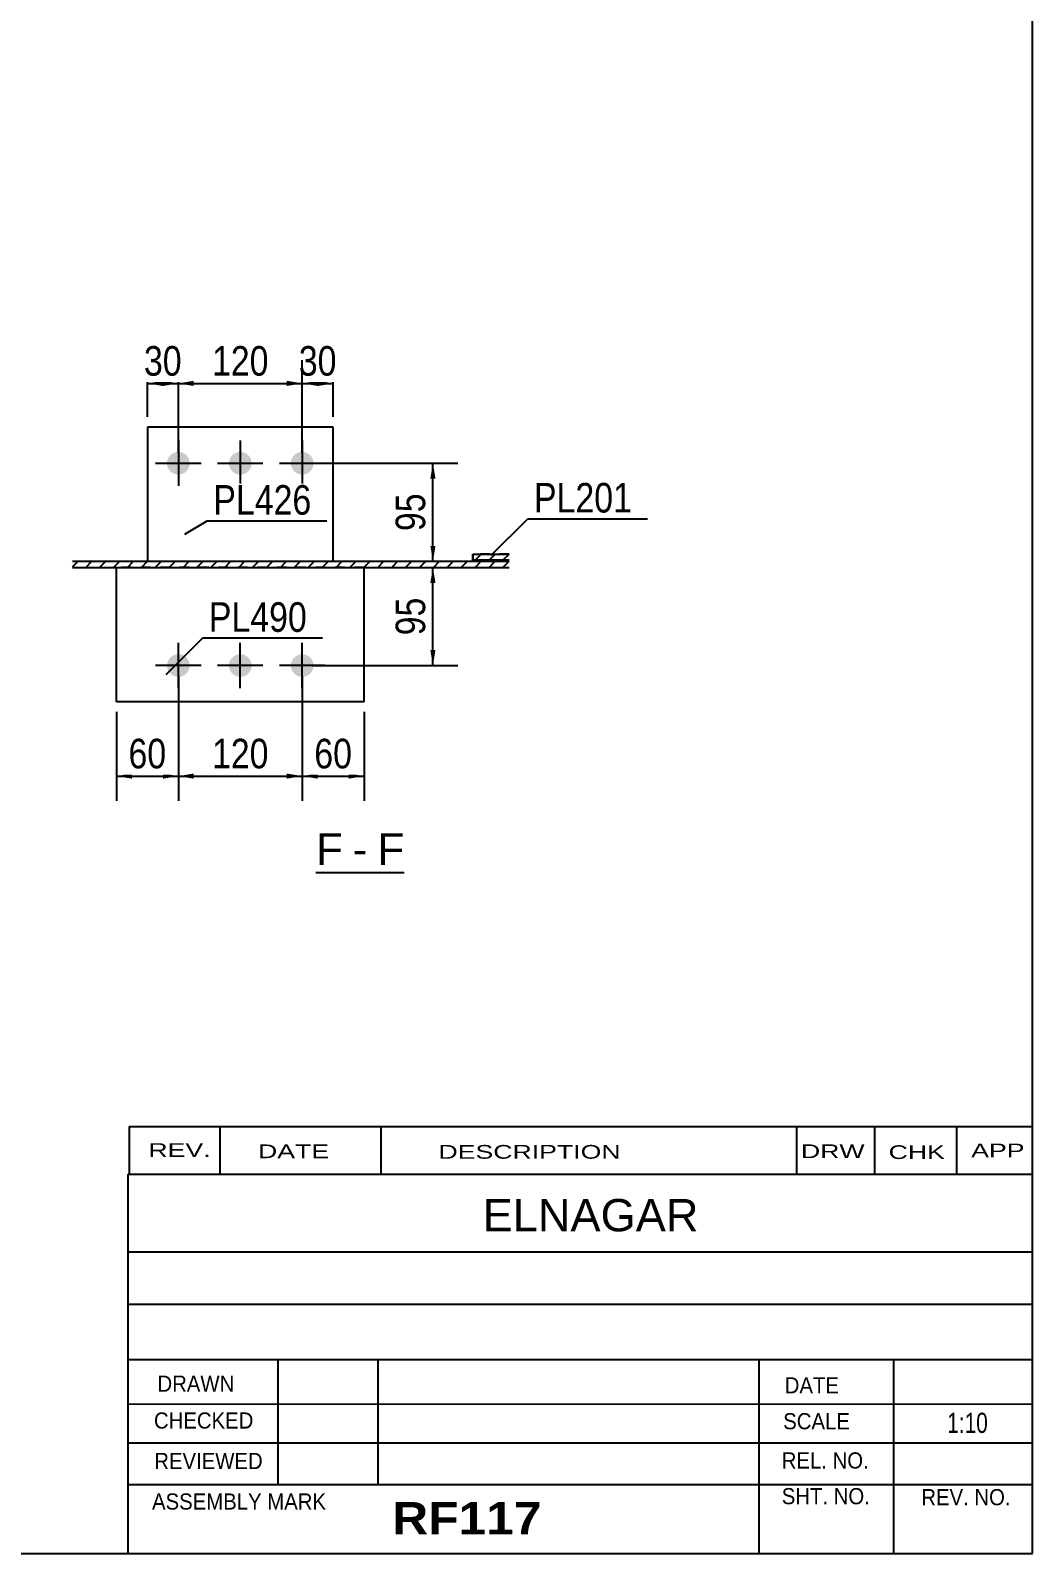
# Model space of a CAD drawing. Header units: millimetres. Extents: x -43 to 360, y -205 to 72.
# Drawn here: x 262.7 to 359.7, y -205.2 to -57.6 of the extents above; entities that cross this region are included whole.
import ezdxf

# ---------------------------------------------------------------- set-up
doc = ezdxf.new("R2010")
doc.units = ezdxf.units.MM
doc.linetypes.add('DXK_LINE_DOT1', pattern=[1.8814, 0.9407, -0.9407])
doc.styles.add('Arial', font='ARIAL.TTF', dxfattribs={"height": 0.2})
doc.styles.add('Arial Bold', font='ARIALBD.TTF', dxfattribs={"height": 0.2})
doc.styles.add('Arial Narrow', font='ARIALN.TTF', dxfattribs={"height": 0.2})

# ---------------------------------------------------------------- blocks, each defined once
blk = doc.blocks.new('Unknown-627019284-14518')
at = {"color": 5, "linetype": 'Continuous'}
for p, q in [((359.72, -205.19), (359.72, 71.81)), ((-40.28, -205.19), (359.72, -205.19))]:
    blk.add_line(p, q, dxfattribs=at)
blk = doc.blocks.new('Unknown-627019284-14 - 20137')
at = {"color": 7, "linetype": 'Continuous'}
blk.add_line((290.31, -139.21), (298.86, -139.21), dxfattribs=at)
at = {"color": 0, "linetype": 'Continuous'}
for points in [[(292.91, -138.46), (292.91, -135.26), (290.31, -135.26), (290.31, -138.46)], [(295.3, -138.46), (295.3, -135.26), (293.87, -135.26), (293.87, -138.46)], [(298.86, -138.46), (298.86, -135.26), (296.26, -135.26), (296.26, -138.46)]]:
    blk.add_wipeout(points, dxfattribs=at)
at = {"color": 96, "linetype": 'Continuous', "style": 'Arial'}
for s, p in [('F', (290.31, -138.46)), ('F', (296.26, -138.46)), ('-', (293.87, -138.46))]:
    blk.add_text(s, height=3.06, dxfattribs=at).set_placement(p)
blk = doc.blocks.new('Part-627019284-20243 - 20137')
at = {"linetype": 'Continuous'}
h = blk.add_hatch(dxfattribs=at)
h.set_pattern_fill('', scale=0.3, style=0, pattern_type=0)
h.set_pattern_definition([(45, (309.0253, -109.0456), (-0.67352, 0.67352), [])])
h.paths.add_polyline_path([(309.03, -109.65), (309.03, -109.05), (266.74, -109.05), (266.74, -109.65)])
at = {"color": 2, "linetype": 'Continuous'}
for p, q in [((266.74, -109.05), (309.03, -109.05)), ((266.74, -109.65), (309.03, -109.65))]:
    blk.add_line(p, q, dxfattribs=at)
blk = doc.blocks.new('Part-627019284-20164 - 20137')
at = {"linetype": 'Continuous'}
h = blk.add_hatch(dxfattribs=at)
h.set_pattern_fill('', scale=0.3, style=0, pattern_type=0)
h.set_pattern_definition([(45, (309.0253, -108.3456), (-0.67352, 0.67352), [])])
h.paths.add_polyline_path([(309.03, -108.95), (309.03, -108.35), (305.51, -108.35), (305.51, -108.95)])
at = {"color": 7, "linetype": 'DXK_LINE_DOT1'}
for p, q in [((309.03, -108.35), (305.51, -108.35)), ((305.51, -108.35), (305.51, -108.95)), ((305.51, -108.95), (309.03, -108.95))]:
    blk.add_line(p, q, dxfattribs=at)
at = {"color": 2, "linetype": 'Continuous'}
for p, q in [((305.51, -108.35), (309.03, -108.35)), ((305.51, -108.95), (305.51, -108.35)), ((309.03, -108.95), (305.51, -108.95))]:
    blk.add_line(p, q, dxfattribs=at)
blk = doc.blocks.new('Part-627019284-20198 - 20137')
at = {"color": 2, "linetype": 'Continuous'}
for p, q in [((291.98, -96.05), (273.98, -96.05)), ((273.98, -96.05), (273.98, -109.05)), ((291.98, -109.05), (291.98, -96.05))]:
    blk.add_line(p, q, dxfattribs=at)
at = {"color": 7, "linetype": 'DXK_LINE_DOT1'}
blk.add_line((273.98, -109.05), (291.98, -109.05), dxfattribs=at)
blk = doc.blocks.new('Part-627019284-20199 - 20137')
at = {"color": 2, "linetype": 'Continuous'}
for p, q in [((270.98, -122.65), (270.98, -109.65)), ((294.98, -122.65), (294.98, -109.65)), ((294.98, -122.65), (270.98, -122.65))]:
    blk.add_line(p, q, dxfattribs=at)
at = {"color": 7, "linetype": 'DXK_LINE_DOT1'}
blk.add_line((294.98, -109.65), (270.98, -109.65), dxfattribs=at)
blk = doc.blocks.new('Bolt-627019284-20281 - 20137')
at = {"linetype": 'Continuous'}
for points in [[(278.08, -99.55, -1), (275.88, -99.55, -1)], [(284.08, -99.55, -1), (281.88, -99.55, -1)], [(290.08, -99.55, -1), (287.88, -99.55, -1)]]:
    blk.add_hatch(color=3, dxfattribs=at).paths.add_polyline_path(points)
at = {"color": 3, "linetype": 'Continuous'}
for p, q in [((276.98, -97.35), (276.98, -101.75)), ((282.98, -97.35), (282.98, -101.75)), ((288.98, -97.35), (288.98, -101.75)), ((274.78, -99.55), (279.18, -99.55)), ((280.78, -99.55), (285.18, -99.55)), ((286.78, -99.55), (291.18, -99.55))]:
    blk.add_line(p, q, dxfattribs=at)
blk = doc.blocks.new('Bolt-627019284-20282 - 20137')
at = {"linetype": 'Continuous'}
for points in [[(275.88, -119.15, -1), (278.08, -119.15, -1)], [(281.88, -119.15, -1), (284.08, -119.15, -1)], [(287.88, -119.15, -1), (290.08, -119.15, -1)]]:
    blk.add_hatch(color=3, dxfattribs=at).paths.add_polyline_path(points)
at = {"color": 3, "linetype": 'Continuous'}
for p, q in [((276.98, -121.35), (276.98, -116.95)), ((282.98, -121.35), (282.98, -116.95)), ((288.98, -121.35), (288.98, -116.95)), ((279.18, -119.15), (274.78, -119.15)), ((285.18, -119.15), (280.78, -119.15)), ((291.18, -119.15), (286.78, -119.15))]:
    blk.add_line(p, q, dxfattribs=at)
blk = doc.blocks.new('StraightDimension-627019284-20371 - 20137')
at = {"linetype": 'Continuous'}
for points in [[(301.39, -111.15), (301.64, -109.65), (301.89, -111.15)], [(301.89, -117.65), (301.64, -119.15), (301.39, -117.65)]]:
    blk.add_hatch(color=7, dxfattribs=at).paths.add_polyline_path(points)
at = {"color": 7, "linetype": 'Continuous'}
for p, q in [((289.98, -109.65), (304.04, -109.65)), ((301.64, -119.15), (301.64, -109.65)), ((289.98, -119.15), (304.04, -119.15))]:
    blk.add_line(p, q, dxfattribs=at)
at = {"color": 0}
blk.add_wipeout([(301.49, -111.97), (297.29, -111.97), (297.29, -116.82), (301.49, -116.82)], dxfattribs=at)
at = {"color": 3, "style": 'Arial Narrow'}
blk.add_text('95', height=2.863, rotation=90.0002, dxfattribs=at).set_placement((300.89, -116.22))
blk = doc.blocks.new('StraightDimension-627019284-20483 - 20137')
at = {"linetype": 'Continuous'}
for points in [[(272.48, -130.11), (270.98, -129.86), (272.48, -129.61)], [(275.48, -129.61), (276.98, -129.86), (275.48, -130.11)]]:
    blk.add_hatch(color=7, dxfattribs=at).paths.add_polyline_path(points)
at = {"color": 7, "linetype": 'Continuous'}
for p, q in [((276.98, -120.15), (276.98, -132.26)), ((270.98, -123.65), (270.98, -132.26)), ((270.98, -129.86), (276.98, -129.86))]:
    blk.add_line(p, q, dxfattribs=at)
at = {"color": 0}
blk.add_wipeout([(276.41, -129.71), (276.41, -125.51), (271.55, -125.51), (271.55, -129.71)], dxfattribs=at)
at = {"color": 3, "style": 'Arial Narrow'}
blk.add_text('60', height=2.863, dxfattribs=at).set_placement((272.15, -129.11))
blk = doc.blocks.new('StraightDimension-627019284-20366 - 20137')
at = {"linetype": 'Continuous'}
for points in [[(301.39, -101.05), (301.64, -99.55), (301.89, -101.05)], [(301.89, -107.55), (301.64, -109.05), (301.39, -107.55)]]:
    blk.add_hatch(color=7, dxfattribs=at).paths.add_polyline_path(points)
at = {"color": 7, "linetype": 'Continuous'}
for p, q in [((289.98, -99.55), (304.04, -99.55)), ((301.64, -109.05), (301.64, -99.55)), ((289.98, -109.05), (304.04, -109.05))]:
    blk.add_line(p, q, dxfattribs=at)
at = {"color": 0}
blk.add_wipeout([(301.49, -101.87), (297.29, -101.87), (297.29, -106.72), (301.49, -106.72)], dxfattribs=at)
at = {"color": 3, "style": 'Arial Narrow'}
blk.add_text('95', height=2.863, rotation=90.0002, dxfattribs=at).set_placement((300.89, -106.12))
blk = doc.blocks.new('StraightDimension-627019284-20481 - 20137')
at = {"linetype": 'Continuous'}
for points in [[(290.48, -130.11), (288.98, -129.86), (290.48, -129.61)], [(293.48, -129.61), (294.98, -129.86), (293.48, -130.11)]]:
    blk.add_hatch(color=7, dxfattribs=at).paths.add_polyline_path(points)
at = {"color": 7, "linetype": 'Continuous'}
for p, q in [((288.98, -120.15), (288.98, -132.26)), ((294.98, -123.65), (294.98, -132.26)), ((288.98, -129.86), (294.98, -129.86))]:
    blk.add_line(p, q, dxfattribs=at)
at = {"color": 0}
blk.add_wipeout([(294.41, -129.71), (294.41, -125.51), (289.55, -125.51), (289.55, -129.71)], dxfattribs=at)
at = {"color": 3, "style": 'Arial Narrow'}
blk.add_text('60', height=2.863, dxfattribs=at).set_placement((290.15, -129.11))
blk = doc.blocks.new('StraightDimension-627019284-20482 - 20137')
at = {"linetype": 'Continuous'}
for points in [[(278.48, -130.11), (276.98, -129.86), (278.48, -129.61)], [(287.48, -129.61), (288.98, -129.86), (287.48, -130.11)]]:
    blk.add_hatch(color=7, dxfattribs=at).paths.add_polyline_path(points)
at = {"color": 7, "linetype": 'Continuous'}
for p, q in [((276.98, -120.15), (276.98, -132.26)), ((288.98, -120.15), (288.98, -132.26)), ((276.98, -129.86), (288.98, -129.86))]:
    blk.add_line(p, q, dxfattribs=at)
at = {"color": 0}
blk.add_wipeout([(286.32, -129.71), (286.32, -125.51), (279.64, -125.51), (279.64, -129.71)], dxfattribs=at)
at = {"color": 3, "style": 'Arial Narrow'}
blk.add_text('120', height=2.863, dxfattribs=at).set_placement((280.24, -129.11))
blk = doc.blocks.new('StraightDimension-627019284-20576 - 20137')
at = {"linetype": 'Continuous'}
for points in [[(290.48, -92.06), (288.98, -91.81), (290.48, -91.56)], [(290.48, -91.56), (291.98, -91.81), (290.48, -92.06)]]:
    blk.add_hatch(color=7, dxfattribs=at).paths.add_polyline_path(points)
at = {"color": 7, "linetype": 'Continuous'}
for p, q in [((288.98, -98.55), (288.98, -89.56)), ((291.98, -95.05), (291.98, -89.56)), ((288.98, -91.81), (291.98, -91.81))]:
    blk.add_line(p, q, dxfattribs=at)
at = {"color": 0}
blk.add_wipeout([(292.91, -91.66), (292.91, -87.46), (288.05, -87.46), (288.05, -91.66)], dxfattribs=at)
at = {"color": 3, "style": 'Arial Narrow'}
blk.add_text('30', height=2.863, dxfattribs=at).set_placement((288.65, -91.06))
blk = doc.blocks.new('StraightDimension-627019284-20577 - 20137')
at = {"linetype": 'Continuous'}
for points in [[(278.48, -92.06), (276.98, -91.81), (278.48, -91.56)], [(287.48, -91.56), (288.98, -91.81), (287.48, -92.06)]]:
    blk.add_hatch(color=7, dxfattribs=at).paths.add_polyline_path(points)
at = {"color": 7, "linetype": 'Continuous'}
for p, q in [((276.98, -98.55), (276.98, -89.56)), ((288.98, -98.55), (288.98, -89.56)), ((276.98, -91.81), (288.98, -91.81))]:
    blk.add_line(p, q, dxfattribs=at)
at = {"color": 0}
blk.add_wipeout([(286.32, -91.66), (286.32, -87.46), (279.64, -87.46), (279.64, -91.66)], dxfattribs=at)
at = {"color": 3, "style": 'Arial Narrow'}
blk.add_text('120', height=2.863, dxfattribs=at).set_placement((280.24, -91.06))
blk = doc.blocks.new('StraightDimension-627019284-20578 - 20137')
at = {"linetype": 'Continuous'}
for points in [[(275.48, -92.06), (273.98, -91.81), (275.48, -91.56)], [(275.48, -91.56), (276.98, -91.81), (275.48, -92.06)]]:
    blk.add_hatch(color=7, dxfattribs=at).paths.add_polyline_path(points)
at = {"color": 7, "linetype": 'Continuous'}
for p, q in [((273.98, -95.05), (273.98, -89.56)), ((276.98, -98.55), (276.98, -89.56)), ((273.98, -91.81), (276.98, -91.81))]:
    blk.add_line(p, q, dxfattribs=at)
at = {"color": 0}
blk.add_wipeout([(277.91, -91.66), (277.91, -87.46), (273.05, -87.46), (273.05, -91.66)], dxfattribs=at)
at = {"color": 3, "style": 'Arial Narrow'}
blk.add_text('30', height=2.863, dxfattribs=at).set_placement((273.65, -91.06))
blk = doc.blocks.new('CBS_NAME_BLOG-627019284-22545')
at = {"color": 7, "linetype": 'Continuous'}
for p, q in [((272.13, -168.44), (359.65, -168.44)), ((272.13, -205.15), (272.13, -168.44)), ((272.13, -175.97), (359.65, -175.97)), ((272.2, -181.03), (359.72, -181.03)), ((272.13, -186.4), (359.65, -186.4)), ((286.65, -198.5), (286.65, -186.41)), ((296.34, -198.48), (296.34, -186.41)), ((333.25, -205.15), (333.25, -186.42)), ((346.3, -205.15), (346.3, -186.4)), ((272.14, -190.7), (359.72, -190.68)), ((272.13, -194.45), (359.65, -194.45)), ((272.13, -198.49), (359.65, -198.49)), ((272.13, -205.19), (359.72, -205.19))]:
    blk.add_line(p, q, dxfattribs=at)
at = {"color": 3, "linetype": 'Continuous', "style": 'Arial'}
blk.add_text('ELNAGAR', height=3.133, dxfattribs=at).set_placement((306.45, -173.97))
at = {"color": 3, "linetype": 'Continuous'}
for s, height, style, width, p in [('DRAWN', 1.566, 'Arial', 0.9, (274.96, -189.51)), ('DATE', 1.566, 'Arial', 0.9, (335.72, -189.67)), ('CHECKED', 1.566, 'Arial', 0.9, (274.62, -193.08)), ('SCALE', 1.566, 'Arial', 0.9, (335.57, -193.15)), ('1:10', 1.957, 'Arial Narrow', 0.9, (351.46, -193.5)), ('REVIEWED', 1.566, 'Arial', 0.9, (274.65, -197)), ('REL. NO.', 1.566, 'Arial', 0.9, (335.43, -196.95)), ('SHT. NO.', 1.566, 'Arial', 0.9, (335.43, -200.41)), ('REV. NO.', 1.566, 'Arial', 0.9, (348.95, -200.51)), ('ASSEMBLY MARK', 1.5663, 'Arial', 0.9, (274.43, -200.93)), ('RF117', 3.131, 'Arial Bold', 1.1, (297.71, -203.33))]:
    blk.add_text(s, height=height, dxfattribs=dict(at, style=style, width=width)).set_placement(p)
blk = doc.blocks.new('CBS_REVISION-627019284-22546')
at = {"color": 7, "linetype": 'Continuous'}
for p, q in [((272.21, -163.81), (272.21, -168.44)), ((296.6, -163.81), (296.6, -168.37)), ((272.21, -163.81), (359.71, -163.81)), ((281.01, -163.81), (281.01, -168.44)), ((336.86, -163.81), (336.86, -168.44)), ((344.4, -163.81), (344.4, -168.44)), ((352.35, -163.81), (352.35, -168.44)), ((272.21, -168.44), (359.71, -168.44))]:
    blk.add_line(p, q, dxfattribs=at)
at = {"color": 7, "style": 'Arial Narrow', "width": 1.7}
for s, height, p in [('REV.', 1.326, (274.08, -166.76)), ('DATE', 1.326, (284.7, -166.88)), ('DESCRIPTION', 1.3257, (302.18, -166.93)), ('DRW', 1.326, (337.29, -166.87)), ('CHK', 1.326, (345.78, -166.96)), ('APP', 1.326, (353.78, -166.8))]:
    blk.add_text(s, height=height, dxfattribs=at).set_placement(p)
blk = doc.blocks.new('Mark-627019284-20311 - 20137')
at = {"color": 0}
blk.add_wipeout([(320.93, -104.32), (320.93, -101.32), (311.43, -101.32), (311.43, -104.32)], dxfattribs=at)
blk.add_wipeout([(320.93, -104.32), (320.93, -101.32), (311.43, -101.32), (311.43, -104.32)], dxfattribs=at)
at = {"color": 7, "linetype": 'Continuous'}
for p, q in [((307.29, -108.45), (310.83, -104.92)), ((310.83, -104.92), (322.43, -104.92))]:
    blk.add_line(p, q, dxfattribs=at)
at = {"color": 3, "style": 'Arial Narrow'}
blk.add_text('PL201', height=2.863, dxfattribs=at).set_placement((311.43, -104.32))
blk = doc.blocks.new('Mark-627019284-20314 - 20137')
at = {"color": 0}
blk.add_wipeout([(289.87, -104.53), (289.87, -101.53), (280.37, -101.53), (280.37, -104.53)], dxfattribs=at)
blk.add_wipeout([(289.87, -104.53), (289.87, -101.53), (280.37, -101.53), (280.37, -104.53)], dxfattribs=at)
at = {"color": 7, "linetype": 'Continuous'}
for p, q in [((277.61, -106.42), (279.77, -105.13)), ((279.77, -105.13), (291.37, -105.13))]:
    blk.add_line(p, q, dxfattribs=at)
at = {"color": 3, "style": 'Arial Narrow'}
blk.add_text('PL426', height=2.863, dxfattribs=at).set_placement((280.37, -104.53))
blk = doc.blocks.new('Mark-627019284-20317 - 20137')
at = {"color": 0}
blk.add_wipeout([(289.45, -115.88), (289.45, -112.88), (279.94, -112.88), (279.94, -115.88)], dxfattribs=at)
blk.add_wipeout([(289.45, -115.88), (289.45, -112.88), (279.94, -112.88), (279.94, -115.88)], dxfattribs=at)
at = {"color": 7, "linetype": 'Continuous'}
for p, q in [((275.81, -120.02), (279.34, -116.48)), ((279.34, -116.48), (290.95, -116.48))]:
    blk.add_line(p, q, dxfattribs=at)
at = {"color": 3, "style": 'Arial Narrow'}
blk.add_text('PL490', height=2.863, dxfattribs=at).set_placement((279.94, -115.88))

msp = doc.modelspace()

# ---------------------------------------------------------------- block references
for name in ['Unknown-627019284-14518', 'Part-627019284-20198 - 20137', 'Bolt-627019284-20281 - 20137', 'Part-627019284-20243 - 20137', 'Part-627019284-20164 - 20137', 'Part-627019284-20199 - 20137', 'Bolt-627019284-20282 - 20137', 'CBS_REVISION-627019284-22546', 'CBS_NAME_BLOG-627019284-22545']:
    msp.add_blockref(name, (0, 0))

# ---------------------------------------------------------------- next in the draw order: block references
for name in ['StraightDimension-627019284-20576 - 20137', 'Mark-627019284-20311 - 20137', 'StraightDimension-627019284-20371 - 20137', 'StraightDimension-627019284-20483 - 20137', 'StraightDimension-627019284-20481 - 20137', 'Unknown-627019284-14 - 20137']:
    msp.add_blockref(name, (0, 0))

# ---------------------------------------------------------------- next in the draw order: block references
for name in ['StraightDimension-627019284-20577 - 20137', 'StraightDimension-627019284-20366 - 20137', 'StraightDimension-627019284-20482 - 20137']:
    msp.add_blockref(name, (0, 0))

# ---------------------------------------------------------------- next in the draw order: block references
for name in ['StraightDimension-627019284-20578 - 20137', 'Mark-627019284-20314 - 20137', 'Mark-627019284-20317 - 20137']:
    msp.add_blockref(name, (0, 0))

doc.saveas('drawing.dxf')
